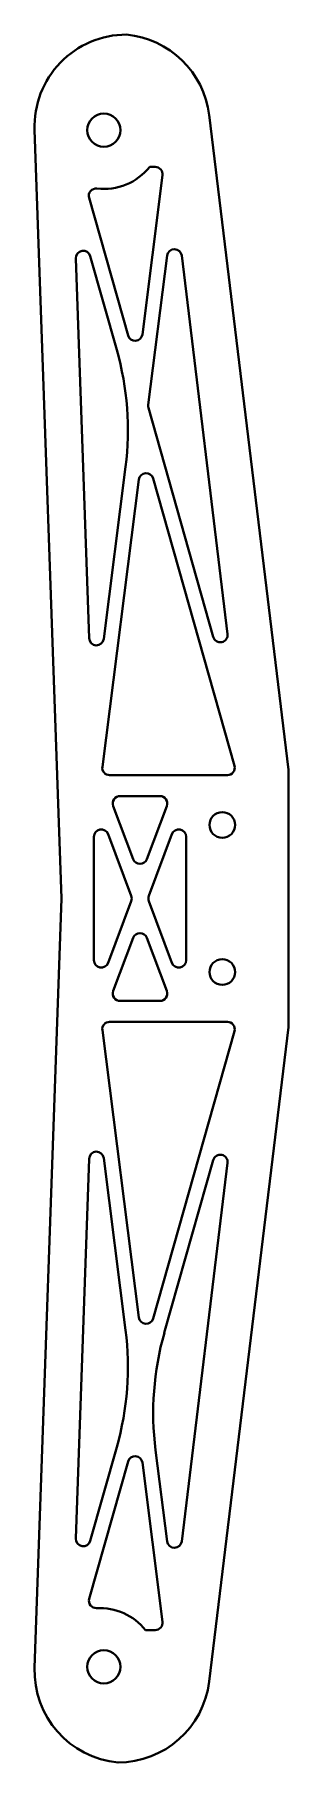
# Model space of a CAD drawing. Header units: inches. Extents: x -22 to 12, y 0 to 235.
import ezdxf

# ---------------------------------------------------------------- set-up
doc = ezdxf.new("R2010")
doc.units = ezdxf.units.IN
doc.header["$MEASUREMENT"] = 0
doc.layers.add('Visible', color=7, linetype='Continuous', lineweight=40)

msp = doc.modelspace()

# ---------------------------------------------------------------- linework, layer by layer
at = {"layer": 'Visible'}
for p, q in [((12.12, 135), (1.33, 224.06)), ((-22.42, 222.06), (-18.77, 117.5)), ((-6.76, 217), (-6, 217)), ((-5.01, 215.87), (-7.76, 194.21)), ((-9.71, 194.07), (-15.01, 212.79)), ((-15, 152.89), (-16.81, 204.55)), ((-14.85, 204.86), (-11.24, 192.12)), ((-6.96, 184.63), (-4.38, 204.94)), ((-2.4, 204.93), (3.84, 153.47)), ((1.89, 153.08), (-6.93, 184.23)), ((-13.2, 135.4), (-8.25, 174.49)), ((-10.05, 176.19), (-13.01, 152.8)), ((-6.29, 174.63), (4.77, 135.55)), ((3.81, 134.28), (-12.21, 134.28)), ((12.12, 100), (12.12, 135)), ((-9.01, 122.85), (-11.71, 130.08)), ((-10.78, 131.43), (-5.37, 131.43)), ((-4.43, 130.08), (-7.14, 122.85)), ((-14.35, 109.1), (-14.35, 125.9)), ((-12.42, 126.26), (-9.27, 117.85)), ((-6.87, 117.85), (-3.73, 126.26)), ((-1.79, 125.9), (-1.79, 109.1)), ((-18.77, 117.5), (-22.43, 12.88)), ((-9.27, 117.15), (-12.42, 108.74)), ((-3.73, 108.74), (-6.87, 117.15)), ((-11.71, 104.92), (-9.01, 112.15)), ((-7.14, 112.15), (-4.43, 104.92)), ((-5.37, 103.57), (-10.78, 103.57)), ((-8.25, 60.51), (-13.2, 99.6)), ((-12.21, 100.72), (3.81, 100.72)), ((4.77, 99.45), (-6.29, 60.37)), ((1.33, 11), (12.12, 100)), ((-16.81, 30.45), (-15, 82.11)), ((-13.01, 82.2), (-10.05, 58.81)), ((-4.77, 58.41), (1.89, 81.92)), ((3.84, 81.53), (-2.4, 30.07)), ((-11.24, 42.88), (-14.85, 30.14)), ((-4.38, 30.06), (-5.96, 42.49)), ((-15, 22.26), (-9.71, 40.93)), ((-7.76, 40.79), (-5.01, 19.13)), ((-6, 18), (-7.31, 18))]:
    msp.add_line(p, q, dxfattribs=at)
for centre, radius in [((-13, 222), 2.25), ((3.12, 127.5), 1.75), ((3.12, 107.5), 1.75), ((-13, 13), 2.25)]:
    msp.add_circle(centre, radius, dxfattribs=at)
for centre, radius, start, end in [((-9.93, 222.5), 12.5, 90, 182), ((-11.08, 222.55), 12.5, 6.9134, 84.7144), ((-13, 222), 8, 263.2993, 321.3178), ((-6, 216), 1, 352.7707, 90), ((-14.05, 213.06), 1, 83.2993, 195.8026), ((-15.81, 204.59), 1, 15.8026, 182), ((-3.39, 204.81), 1, 6.9134, 172.7707), ((-8.75, 194.34), 1, 195.8026, 352.7707), ((-49.73, 181.22), 40, 352.7707, 15.8026), ((-5.97, 184.5), 1, 172.7707, 195.8026), ((-7.25, 174.36), 1, 15.8026, 172.7707), ((-14.01, 152.93), 1, 182, 352.7707), ((2.85, 153.35), 1, 195.8026, 6.9134), ((-12.21, 135.28), 1, 172.7707, 270), ((3.81, 135.28), 1, 270, 15.8026), ((-10.78, 130.43), 1, 90, 200.53), ((-5.37, 130.43), 1, 339.47, 90), ((-13.35, 125.9), 1, 20.53, 180), ((-2.79, 125.9), 1, 0, 159.47), ((-8.07, 123.2), 1, 200.53, 339.47), ((-10.21, 117.5), 1, 339.47, 20.53), ((-5.94, 117.5), 1, 159.47, 200.53), ((-8.07, 111.8), 1, 20.53, 159.47), ((-13.35, 109.1), 1, 180, 339.47), ((-2.79, 109.1), 1, 200.53, 0), ((-10.78, 104.57), 1, 159.47, 270), ((-5.37, 104.57), 1, 270, 20.53), ((-12.21, 99.72), 1, 90, 187.2293), ((3.81, 99.72), 1, 344.1974, 90), ((-14.01, 82.07), 1, 7.2293, 178), ((2.85, 81.65), 1, 353.0866, 164.1974), ((-49.73, 53.78), 40, 344.1974, 7.2293), ((-7.25, 60.64), 1, 187.2293, 344.1974), ((33.72, 47.52), 40, 164.1974, 187.2293), ((-8.75, 40.66), 1, 7.2293, 164.1974), ((-15.81, 30.41), 1, 178, 344.1974), ((-3.39, 30.19), 1, 187.2293, 353.0866), ((-14.04, 21.99), 1, 164.1974, 273.0654), ((-13.56, 13), 8, 38.6822, 93.0654), ((-6, 19), 1, 270, 7.2293), ((-9.93, 12.45), 12.5, 178, 264.7525), ((-11.08, 12.5), 12.5, 270, 353.0866)]:
    msp.add_arc(centre, radius, start, end, dxfattribs=at)

doc.saveas('drawing.dxf')
